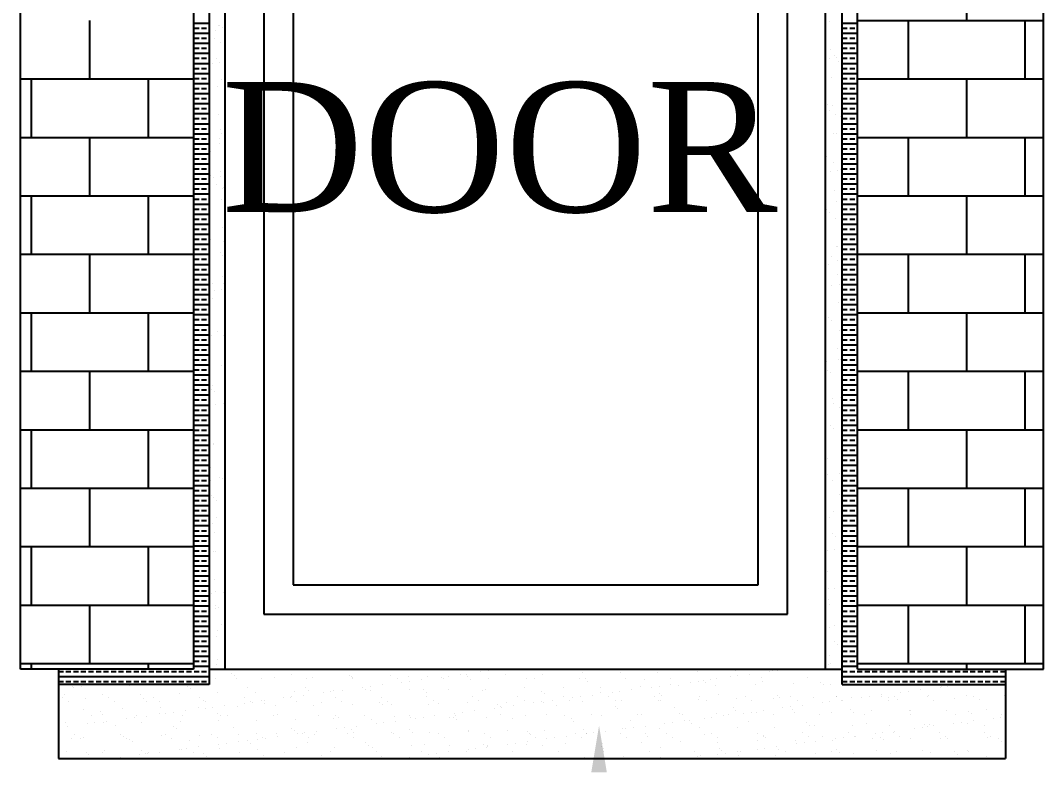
# Model space of a CAD drawing. Header units: metres. Extents: x -54 to 177, y -43 to 77.
# Drawn here: x 26.944 to 28.285, y 12.774 to 13.751 of the extents above; entities that cross this region are included whole.
import ezdxf

# ---------------------------------------------------------------- set-up
doc = ezdxf.new("R2010")
doc.units = ezdxf.units.M
doc.header["$LTSCALE"] = 2
doc.header["$MEASUREMENT"] = 0
doc.styles.add('B', font='romantic.ttf')

# ---------------------------------------------------------------- blocks, each defined once
blk = doc.blocks.new('A$C64980A76')
at = {"color": 0}
for p, q in [((84.838, 70.919), (84.838, 49.45)), ((94.106, 49.45), (94.106, 70.919)), ((85.054, 70.703), (85.054, 49.45)), ((93.889, 49.45), (93.889, 70.703)), ((82.422, 49.45), (82.422, 69.644)), ((85.277, 49.45), (85.277, 69.644)), ((93.657, 49.45), (93.657, 69.644)), ((96.701, 49.45), (96.701, 69.644)), ((85.819, 68.88), (85.819, 50.215)), ((93.125, 50.215), (93.125, 68.88)), ((86.227, 68.472), (86.227, 50.623)), ((92.717, 50.623), (92.717, 68.472)), ((95.63, 58.502), (95.63, 59.318)), ((83.391, 57.686), (83.391, 58.502)), ((84.838, 58.464), (85.054, 58.464)), ((85.181, 58.433), (85.181, 58.433)), ((85.204, 58.436), (85.204, 58.436)), ((85.242, 58.401), (85.242, 58.401)), ((93.712, 58.491), (93.712, 58.491)), ((93.889, 58.464), (94.106, 58.464)), ((94.106, 58.502), (96.701, 58.502)), ((94.814, 57.686), (94.814, 58.502)), ((96.446, 57.686), (96.446, 58.502)), ((84.838, 58.323), (85.054, 58.323)), ((84.844, 58.393), (84.914, 58.393)), ((84.949, 58.393), (85.019, 58.393)), ((85.145, 58.364), (85.145, 58.364)), ((93.889, 58.393), (93.96, 58.393)), ((93.889, 58.323), (94.106, 58.323)), ((93.995, 58.393), (94.065, 58.393)), ((94.1, 58.393), (94.106, 58.393)), ((84.838, 58.183), (85.054, 58.183)), ((84.844, 58.253), (84.914, 58.253)), ((84.949, 58.253), (85.019, 58.253)), ((85.128, 58.254), (85.128, 58.254)), ((85.214, 58.199), (85.214, 58.199)), ((93.889, 58.253), (93.96, 58.253)), ((93.889, 58.183), (94.106, 58.183)), ((93.995, 58.253), (94.065, 58.253)), ((94.1, 58.253), (94.106, 58.253)), ((84.838, 58.043), (85.054, 58.043)), ((84.844, 58.113), (84.914, 58.113)), ((84.844, 57.973), (84.914, 57.973)), ((84.949, 58.113), (85.019, 58.113)), ((84.949, 57.973), (85.019, 57.973)), ((93.725, 58.098), (93.725, 58.098)), ((93.782, 58.017), (93.782, 58.017)), ((93.816, 57.986), (93.816, 57.986)), ((93.889, 58.113), (93.96, 58.113)), ((93.889, 58.043), (94.106, 58.043)), ((93.889, 57.973), (93.96, 57.973)), ((93.995, 58.113), (94.065, 58.113)), ((93.995, 57.973), (94.065, 57.973)), ((94.1, 58.113), (94.106, 58.113)), ((94.1, 57.973), (94.106, 57.973)), ((84.838, 57.903), (85.054, 57.903)), ((84.844, 57.832), (84.914, 57.832)), ((84.949, 57.832), (85.019, 57.832)), ((85.097, 57.894), (85.097, 57.894)), ((85.158, 57.971), (85.158, 57.971)), ((85.204, 57.908), (85.204, 57.908)), ((93.71, 57.972), (93.71, 57.972)), ((93.845, 57.927), (93.845, 57.927)), ((93.882, 57.893), (93.882, 57.893)), ((93.889, 57.903), (94.106, 57.903)), ((93.889, 57.832), (93.96, 57.832)), ((93.995, 57.832), (94.065, 57.832)), ((94.1, 57.832), (94.106, 57.832)), ((84.838, 57.762), (85.054, 57.762)), ((84.844, 57.692), (84.914, 57.692)), ((84.949, 57.692), (85.019, 57.692)), ((93.738, 57.705), (93.738, 57.705)), ((93.889, 57.762), (94.106, 57.762)), ((93.889, 57.692), (93.96, 57.692)), ((93.995, 57.692), (94.065, 57.692)), ((94.1, 57.692), (94.106, 57.692)), ((82.422, 57.686), (84.838, 57.686)), ((82.575, 56.87), (82.575, 57.686)), ((84.207, 56.87), (84.207, 57.686)), ((84.838, 57.622), (85.054, 57.622)), ((84.844, 57.552), (84.914, 57.552)), ((84.949, 57.552), (85.019, 57.552)), ((85.17, 57.578), (85.17, 57.578)), ((85.224, 57.676), (85.224, 57.676)), ((93.889, 57.622), (94.106, 57.622)), ((93.889, 57.552), (93.96, 57.552)), ((93.995, 57.552), (94.065, 57.552)), ((94.1, 57.552), (94.106, 57.552)), ((94.106, 57.686), (96.701, 57.686)), ((95.63, 56.87), (95.63, 57.686)), ((84.838, 57.482), (85.054, 57.482)), ((84.844, 57.412), (84.914, 57.412)), ((84.949, 57.412), (85.019, 57.412)), ((93.889, 57.482), (94.106, 57.482)), ((93.889, 57.412), (93.96, 57.412)), ((93.995, 57.412), (94.065, 57.412)), ((94.1, 57.412), (94.106, 57.412)), ((84.838, 57.342), (85.054, 57.342)), ((84.844, 57.272), (84.914, 57.272)), ((84.949, 57.272), (85.019, 57.272)), ((93.687, 57.331), (93.687, 57.331)), ((93.751, 57.312), (93.751, 57.312)), ((93.889, 57.342), (94.106, 57.342)), ((93.889, 57.272), (93.96, 57.272)), ((93.995, 57.272), (94.065, 57.272)), ((94.1, 57.272), (94.106, 57.272)), ((84.838, 57.201), (85.054, 57.201)), ((84.844, 57.131), (84.914, 57.131)), ((84.949, 57.131), (85.019, 57.131)), ((85.183, 57.185), (85.183, 57.185)), ((93.716, 57.247), (93.716, 57.247)), ((93.802, 57.193), (93.802, 57.193)), ((93.865, 57.168), (93.865, 57.168)), ((93.889, 57.201), (94.106, 57.201)), ((93.889, 57.131), (93.96, 57.131)), ((93.995, 57.131), (94.065, 57.131)), ((94.1, 57.131), (94.106, 57.131)), ((84.838, 57.061), (85.054, 57.061)), ((84.844, 56.991), (84.914, 56.991)), ((84.949, 56.991), (85.019, 56.991)), ((85.218, 56.979), (85.218, 56.979)), ((93.889, 57.061), (94.106, 57.061)), ((93.889, 56.991), (93.96, 56.991)), ((93.995, 56.991), (94.065, 56.991)), ((94.1, 56.991), (94.106, 56.991)), ((82.422, 56.87), (84.838, 56.87)), ((83.391, 56.054), (83.391, 56.87)), ((84.838, 56.921), (85.054, 56.921)), ((84.844, 56.851), (84.914, 56.851)), ((84.949, 56.851), (85.019, 56.851)), ((85.197, 56.851), (85.197, 56.851)), ((85.232, 56.928), (85.232, 56.928)), ((85.27, 56.894), (85.27, 56.894)), ((93.764, 56.919), (93.764, 56.919)), ((93.809, 56.929), (93.809, 56.929)), ((93.889, 56.921), (94.106, 56.921)), ((93.889, 56.851), (93.96, 56.851)), ((93.995, 56.851), (94.065, 56.851)), ((94.1, 56.851), (94.106, 56.851)), ((94.106, 56.87), (96.701, 56.87)), ((94.814, 56.054), (94.814, 56.87)), ((96.446, 56.054), (96.446, 56.87)), ((84.838, 56.781), (85.054, 56.781)), ((84.844, 56.711), (84.914, 56.711)), ((84.949, 56.711), (85.019, 56.711)), ((85.196, 56.791), (85.196, 56.791)), ((93.881, 56.737), (93.881, 56.737)), ((93.889, 56.781), (94.106, 56.781)), ((93.889, 56.711), (93.96, 56.711)), ((93.995, 56.711), (94.065, 56.711)), ((94.1, 56.711), (94.106, 56.711)), ((84.838, 56.64), (85.054, 56.64)), ((84.844, 56.57), (84.914, 56.57)), ((84.949, 56.57), (85.019, 56.57)), ((85.073, 56.666), (85.073, 56.666)), ((93.67, 56.606), (93.67, 56.606)), ((93.889, 56.64), (94.106, 56.64)), ((93.889, 56.57), (93.96, 56.57)), ((93.995, 56.57), (94.065, 56.57)), ((94.1, 56.57), (94.106, 56.57)), ((84.838, 56.5), (85.054, 56.5)), ((84.844, 56.43), (84.914, 56.43)), ((84.949, 56.43), (85.019, 56.43)), ((93.776, 56.526), (93.776, 56.526)), ((93.831, 56.403), (93.831, 56.403)), ((93.873, 56.42), (93.873, 56.42)), ((93.889, 56.5), (94.106, 56.5)), ((93.889, 56.43), (93.96, 56.43)), ((93.995, 56.43), (94.065, 56.43)), ((94.1, 56.43), (94.106, 56.43)), ((84.838, 56.36), (85.054, 56.36)), ((84.844, 56.29), (84.914, 56.29)), ((84.949, 56.29), (85.019, 56.29)), ((85.074, 56.332), (85.074, 56.332)), ((85.113, 56.312), (85.113, 56.312)), ((85.209, 56.398), (85.209, 56.398)), ((85.219, 56.326), (85.219, 56.326)), ((93.725, 56.389), (93.725, 56.389)), ((93.889, 56.36), (94.106, 56.36)), ((93.889, 56.29), (93.96, 56.29)), ((93.995, 56.29), (94.065, 56.29)), ((94.1, 56.29), (94.106, 56.29)), ((84.838, 56.22), (85.054, 56.22)), ((84.844, 56.15), (84.914, 56.15)), ((84.949, 56.15), (85.019, 56.15)), ((85.152, 56.21), (85.152, 56.21)), ((85.238, 56.155), (85.238, 56.155)), ((85.252, 56.169), (85.252, 56.169)), ((93.789, 56.133), (93.789, 56.133)), ((93.889, 56.22), (94.106, 56.22)), ((93.889, 56.15), (93.96, 56.15)), ((93.995, 56.15), (94.065, 56.15)), ((94.1, 56.15), (94.106, 56.15)), ((82.422, 56.054), (84.838, 56.054)), ((82.575, 55.238), (82.575, 56.054)), ((84.207, 55.238), (84.207, 56.054)), ((84.838, 56.08), (85.054, 56.08)), ((84.844, 56.009), (84.914, 56.009)), ((84.949, 56.009), (85.019, 56.009)), ((85.222, 56.005), (85.222, 56.005)), ((93.889, 56.08), (94.106, 56.08)), ((93.889, 56.009), (93.96, 56.009)), ((93.995, 56.009), (94.065, 56.009)), ((94.1, 56.009), (94.106, 56.009)), ((94.106, 56.054), (96.701, 56.054)), ((95.63, 55.238), (95.63, 56.054)), ((84.838, 55.939), (85.054, 55.939)), ((84.844, 55.869), (84.914, 55.869)), ((84.949, 55.869), (85.019, 55.869)), ((93.677, 55.858), (93.677, 55.858)), ((93.806, 55.973), (93.806, 55.973)), ((93.889, 55.939), (94.106, 55.939)), ((93.889, 55.869), (93.96, 55.869)), ((93.995, 55.869), (94.065, 55.869)), ((94.1, 55.869), (94.106, 55.869)), ((84.838, 55.799), (85.054, 55.799)), ((84.844, 55.729), (84.914, 55.729)), ((84.949, 55.729), (85.019, 55.729)), ((93.715, 55.823), (93.715, 55.823)), ((93.802, 55.74), (93.802, 55.74)), ((93.889, 55.799), (94.106, 55.799)), ((93.889, 55.729), (93.96, 55.729)), ((93.995, 55.729), (94.065, 55.729)), ((94.1, 55.729), (94.106, 55.729)), ((84.838, 55.659), (85.054, 55.659)), ((84.844, 55.589), (84.914, 55.589)), ((84.949, 55.589), (85.019, 55.589)), ((85.057, 55.607), (85.057, 55.607)), ((85.235, 55.612), (85.235, 55.612)), ((93.661, 55.659), (93.661, 55.659)), ((93.889, 55.659), (94.106, 55.659)), ((93.889, 55.589), (93.96, 55.589)), ((93.995, 55.589), (94.065, 55.589)), ((94.1, 55.589), (94.106, 55.589)), ((84.838, 55.519), (85.054, 55.519)), ((84.844, 55.448), (84.914, 55.448)), ((84.949, 55.448), (85.019, 55.448)), ((85.077, 55.446), (85.077, 55.446)), ((85.26, 55.421), (85.26, 55.421)), ((93.889, 55.519), (94.106, 55.519)), ((93.889, 55.448), (93.96, 55.448)), ((93.995, 55.448), (94.065, 55.448)), ((94.1, 55.448), (94.106, 55.448)), ((84.838, 55.378), (85.054, 55.378)), ((84.844, 55.308), (84.914, 55.308)), ((84.949, 55.308), (85.019, 55.308)), ((85.212, 55.269), (85.212, 55.269)), ((93.658, 55.324), (93.658, 55.324)), ((93.815, 55.347), (93.815, 55.347)), ((93.824, 55.346), (93.824, 55.346)), ((93.889, 55.378), (94.106, 55.378)), ((93.889, 55.308), (93.96, 55.308)), ((93.995, 55.308), (94.065, 55.308)), ((94.1, 55.308), (94.106, 55.308)), ((82.422, 55.238), (84.838, 55.238)), ((83.391, 54.422), (83.391, 55.238)), ((84.838, 55.238), (85.054, 55.238)), ((84.844, 55.168), (84.914, 55.168)), ((84.949, 55.168), (85.019, 55.168)), ((85.247, 55.219), (85.247, 55.219)), ((93.74, 55.203), (93.74, 55.203)), ((93.826, 55.148), (93.826, 55.148)), ((93.889, 55.238), (94.106, 55.238)), ((93.889, 55.168), (93.96, 55.168)), ((93.995, 55.168), (94.065, 55.168)), ((94.1, 55.168), (94.106, 55.168)), ((94.106, 55.238), (96.701, 55.238)), ((94.814, 54.422), (94.814, 55.238)), ((96.446, 54.422), (96.446, 55.238)), ((84.838, 55.098), (85.054, 55.098)), ((84.844, 55.028), (84.914, 55.028)), ((84.949, 55.028), (85.019, 55.028)), ((93.697, 55.098), (93.697, 55.098)), ((93.889, 55.098), (94.106, 55.098)), ((93.889, 55.028), (93.96, 55.028)), ((93.995, 55.028), (94.065, 55.028)), ((94.1, 55.028), (94.106, 55.028)), ((84.838, 54.958), (85.054, 54.958)), ((84.844, 54.887), (84.914, 54.887)), ((84.949, 54.887), (85.019, 54.887)), ((85.065, 54.859), (85.065, 54.859)), ((85.242, 54.935), (85.242, 54.935)), ((93.828, 54.954), (93.828, 54.954)), ((93.889, 54.958), (94.106, 54.958)), ((93.889, 54.887), (93.96, 54.887)), ((93.995, 54.887), (94.065, 54.887)), ((94.1, 54.887), (94.106, 54.887)), ((84.838, 54.817), (85.054, 54.817)), ((84.844, 54.747), (84.914, 54.747)), ((84.949, 54.747), (85.019, 54.747)), ((85.102, 54.824), (85.102, 54.824)), ((85.128, 54.729), (85.128, 54.729)), ((85.234, 54.743), (85.234, 54.743)), ((85.26, 54.826), (85.26, 54.826)), ((93.74, 54.807), (93.74, 54.807)), ((93.846, 54.821), (93.846, 54.821)), ((93.889, 54.817), (94.106, 54.817)), ((93.889, 54.747), (93.96, 54.747)), ((93.995, 54.747), (94.065, 54.747)), ((94.1, 54.747), (94.106, 54.747)), ((84.838, 54.677), (85.054, 54.677)), ((84.844, 54.607), (84.914, 54.607)), ((84.949, 54.607), (85.019, 54.607)), ((85.097, 54.621), (85.097, 54.621)), ((93.841, 54.561), (93.841, 54.561)), ((93.889, 54.677), (94.106, 54.677)), ((93.889, 54.607), (93.96, 54.607)), ((93.995, 54.607), (94.065, 54.607)), ((94.1, 54.607), (94.106, 54.607)), ((82.422, 54.422), (84.838, 54.422)), ((82.575, 53.606), (82.575, 54.422)), ((84.207, 53.606), (84.207, 54.422)), ((84.838, 54.537), (85.054, 54.537)), ((84.844, 54.467), (84.914, 54.467)), ((84.949, 54.467), (85.019, 54.467)), ((85.273, 54.433), (85.273, 54.433)), ((93.665, 54.439), (93.665, 54.439)), ((93.889, 54.537), (94.106, 54.537)), ((93.889, 54.467), (93.96, 54.467)), ((93.995, 54.467), (94.065, 54.467)), ((94.1, 54.467), (94.106, 54.467)), ((94.106, 54.422), (96.701, 54.422)), ((95.63, 53.606), (95.63, 54.422)), ((84.838, 54.397), (85.054, 54.397)), ((84.844, 54.327), (84.914, 54.327)), ((84.949, 54.327), (85.019, 54.327)), ((93.705, 54.35), (93.705, 54.35)), ((93.743, 54.316), (93.743, 54.316)), ((93.889, 54.397), (94.106, 54.397)), ((93.889, 54.327), (93.96, 54.327)), ((93.995, 54.327), (94.065, 54.327)), ((94.1, 54.327), (94.106, 54.327)), ((84.838, 54.256), (85.054, 54.256)), ((84.844, 54.186), (84.914, 54.186)), ((84.949, 54.186), (85.019, 54.186)), ((85.176, 54.165), (85.176, 54.165)), ((93.853, 54.168), (93.853, 54.168)), ((93.889, 54.256), (94.106, 54.256)), ((93.889, 54.186), (93.96, 54.186)), ((93.995, 54.186), (94.065, 54.186)), ((94.1, 54.186), (94.106, 54.186)), ((84.838, 54.116), (85.054, 54.116)), ((84.838, 53.976), (85.054, 53.976)), ((84.844, 54.046), (84.914, 54.046)), ((84.949, 54.046), (85.019, 54.046)), ((85.085, 54.099), (85.085, 54.099)), ((85.262, 54.11), (85.262, 54.11)), ((93.889, 54.116), (94.106, 54.116)), ((93.889, 54.046), (93.96, 54.046)), ((93.889, 53.976), (94.106, 53.976)), ((93.995, 54.046), (94.065, 54.046)), ((94.1, 54.046), (94.106, 54.046)), ((84.838, 53.836), (85.054, 53.836)), ((84.844, 53.906), (84.914, 53.906)), ((84.949, 53.906), (85.019, 53.906)), ((93.83, 53.928), (93.83, 53.928)), ((93.889, 53.906), (93.96, 53.906)), ((93.889, 53.836), (94.106, 53.836)), ((93.995, 53.906), (94.065, 53.906)), ((94.1, 53.906), (94.106, 53.906)), ((84.838, 53.695), (85.054, 53.695)), ((84.844, 53.766), (84.914, 53.766)), ((84.949, 53.766), (85.019, 53.766)), ((93.673, 53.742), (93.673, 53.742)), ((93.839, 53.764), (93.839, 53.764)), ((93.866, 53.775), (93.866, 53.775)), ((93.889, 53.766), (93.96, 53.766)), ((93.889, 53.695), (94.106, 53.695)), ((93.995, 53.766), (94.065, 53.766)), ((94.1, 53.766), (94.106, 53.766)), ((82.422, 53.606), (84.838, 53.606)), ((83.391, 52.79), (83.391, 53.606)), ((84.838, 53.555), (85.054, 53.555)), ((84.844, 53.625), (84.914, 53.625)), ((84.949, 53.625), (85.019, 53.625)), ((85.061, 53.664), (85.061, 53.664)), ((85.227, 53.686), (85.227, 53.686)), ((93.685, 53.615), (93.685, 53.615)), ((93.725, 53.591), (93.725, 53.591)), ((93.889, 53.625), (93.96, 53.625)), ((93.889, 53.555), (94.106, 53.555)), ((93.995, 53.625), (94.065, 53.625)), ((94.1, 53.625), (94.106, 53.625)), ((94.106, 53.606), (96.701, 53.606)), ((94.814, 52.79), (94.814, 53.606)), ((96.446, 52.79), (96.446, 53.606)), ((84.838, 53.415), (85.054, 53.415)), ((84.844, 53.485), (84.914, 53.485)), ((84.949, 53.485), (85.019, 53.485)), ((93.889, 53.485), (93.96, 53.485)), ((93.889, 53.415), (94.106, 53.415)), ((93.995, 53.485), (94.065, 53.485)), ((94.1, 53.485), (94.106, 53.485)), ((84.838, 53.275), (85.054, 53.275)), ((84.844, 53.345), (84.914, 53.345)), ((84.949, 53.345), (85.019, 53.345)), ((85.093, 53.351), (85.093, 53.351)), ((85.101, 53.401), (85.101, 53.401)), ((85.13, 53.317), (85.13, 53.317)), ((93.879, 53.382), (93.879, 53.382)), ((93.889, 53.345), (93.96, 53.345)), ((93.889, 53.275), (94.106, 53.275)), ((93.995, 53.345), (94.065, 53.345)), ((94.1, 53.345), (94.106, 53.345)), ((84.838, 53.134), (85.054, 53.134)), ((84.844, 53.205), (84.914, 53.205)), ((84.949, 53.205), (85.019, 53.205)), ((85.143, 53.147), (85.143, 53.147)), ((85.249, 53.161), (85.249, 53.161)), ((93.755, 53.224), (93.755, 53.224)), ((93.763, 53.159), (93.763, 53.159)), ((93.861, 53.238), (93.861, 53.238)), ((93.889, 53.205), (93.96, 53.205)), ((93.889, 53.134), (94.106, 53.134)), ((93.995, 53.205), (94.065, 53.205)), ((94.1, 53.205), (94.106, 53.205)), ((84.838, 52.994), (85.054, 52.994)), ((84.844, 53.064), (84.914, 53.064)), ((84.949, 53.064), (85.019, 53.064)), ((93.849, 53.104), (93.849, 53.104)), ((93.889, 53.064), (93.96, 53.064)), ((93.889, 52.994), (94.106, 52.994)), ((93.995, 53.064), (94.065, 53.064)), ((94.1, 53.064), (94.106, 53.064)), ((84.838, 52.854), (85.054, 52.854)), ((84.844, 52.924), (84.914, 52.924)), ((84.949, 52.924), (85.019, 52.924)), ((85.266, 52.89), (85.266, 52.89)), ((93.733, 52.843), (93.733, 52.843)), ((93.889, 52.924), (93.96, 52.924)), ((93.889, 52.854), (94.106, 52.854)), ((93.995, 52.924), (94.065, 52.924)), ((94.1, 52.924), (94.106, 52.924)), ((82.422, 52.79), (84.838, 52.79)), ((82.575, 51.974), (82.575, 52.79)), ((84.207, 51.974), (84.207, 52.79)), ((84.838, 52.714), (85.054, 52.714)), ((84.844, 52.784), (84.914, 52.784)), ((84.949, 52.784), (85.019, 52.784)), ((93.771, 52.808), (93.771, 52.808)), ((93.889, 52.784), (93.96, 52.784)), ((93.889, 52.714), (94.106, 52.714)), ((93.995, 52.784), (94.065, 52.784)), ((94.1, 52.784), (94.106, 52.784)), ((94.106, 52.79), (96.701, 52.79)), ((95.63, 51.974), (95.63, 52.79)), ((84.838, 52.574), (85.054, 52.574)), ((84.844, 52.644), (84.914, 52.644)), ((84.949, 52.644), (85.019, 52.644)), ((85.062, 52.659), (85.062, 52.659)), ((85.113, 52.592), (85.113, 52.592)), ((85.121, 52.577), (85.121, 52.577)), ((93.666, 52.685), (93.666, 52.685)), ((93.889, 52.644), (93.96, 52.644)), ((93.889, 52.574), (94.106, 52.574)), ((93.995, 52.644), (94.065, 52.644)), ((94.1, 52.644), (94.106, 52.644)), ((84.838, 52.433), (85.054, 52.433)), ((84.844, 52.503), (84.914, 52.503)), ((84.949, 52.503), (85.019, 52.503)), ((93.889, 52.503), (93.96, 52.503)), ((93.889, 52.433), (94.106, 52.433)), ((93.995, 52.503), (94.065, 52.503)), ((94.1, 52.503), (94.106, 52.503)), ((84.838, 52.293), (85.054, 52.293)), ((84.844, 52.363), (84.914, 52.363)), ((84.949, 52.363), (85.019, 52.363)), ((85.074, 52.266), (85.074, 52.266)), ((93.689, 52.395), (93.689, 52.395)), ((93.889, 52.363), (93.96, 52.363)), ((93.889, 52.293), (94.106, 52.293)), ((93.995, 52.363), (94.065, 52.363)), ((94.1, 52.363), (94.106, 52.363)), ((84.838, 52.153), (85.054, 52.153)), ((84.844, 52.223), (84.914, 52.223)), ((84.949, 52.223), (85.019, 52.223)), ((85.199, 52.121), (85.199, 52.121)), ((93.688, 52.159), (93.688, 52.159)), ((93.854, 52.181), (93.854, 52.181)), ((93.889, 52.223), (93.96, 52.223)), ((93.889, 52.153), (94.106, 52.153)), ((93.995, 52.223), (94.065, 52.223)), ((94.1, 52.223), (94.106, 52.223)), ((84.838, 52.013), (85.054, 52.013)), ((84.844, 52.083), (84.914, 52.083)), ((84.949, 52.083), (85.019, 52.083)), ((85.076, 52.082), (85.076, 52.082)), ((85.242, 52.104), (85.242, 52.104)), ((93.753, 52.084), (93.753, 52.084)), ((93.889, 52.083), (93.96, 52.083)), ((93.889, 52.013), (94.106, 52.013)), ((93.995, 52.083), (94.065, 52.083)), ((94.1, 52.083), (94.106, 52.083)), ((82.422, 51.974), (84.838, 51.974)), ((83.391, 51.158), (83.391, 51.974)), ((84.838, 51.872), (85.054, 51.872)), ((84.844, 51.942), (84.914, 51.942)), ((84.949, 51.942), (85.019, 51.942)), ((85.087, 51.873), (85.087, 51.873)), ((85.12, 51.844), (85.12, 51.844)), ((93.853, 51.884), (93.853, 51.884)), ((93.889, 51.942), (93.96, 51.942)), ((93.889, 51.872), (94.106, 51.872)), ((93.995, 51.942), (94.065, 51.942)), ((94.1, 51.942), (94.106, 51.942)), ((94.106, 51.974), (96.701, 51.974)), ((94.814, 51.158), (94.814, 51.974)), ((96.446, 51.158), (96.446, 51.974)), ((84.838, 51.732), (85.054, 51.732)), ((84.844, 51.802), (84.914, 51.802)), ((84.949, 51.802), (85.019, 51.802)), ((85.158, 51.809), (85.158, 51.809)), ((93.889, 51.802), (93.96, 51.802)), ((93.889, 51.732), (94.106, 51.732)), ((93.995, 51.802), (94.065, 51.802)), ((94.1, 51.802), (94.106, 51.802)), ((84.838, 51.592), (85.054, 51.592)), ((84.844, 51.662), (84.914, 51.662)), ((84.949, 51.662), (85.019, 51.662)), ((85.158, 51.564), (85.158, 51.564)), ((85.264, 51.578), (85.264, 51.578)), ((93.708, 51.57), (93.708, 51.57)), ((93.77, 51.642), (93.77, 51.642)), ((93.877, 51.656), (93.877, 51.656)), ((93.889, 51.662), (93.96, 51.662)), ((93.889, 51.592), (94.106, 51.592)), ((93.995, 51.662), (94.065, 51.662)), ((94.1, 51.662), (94.106, 51.662)), ((84.838, 51.452), (85.054, 51.452)), ((84.844, 51.522), (84.914, 51.522)), ((84.949, 51.522), (85.019, 51.522)), ((85.1, 51.48), (85.1, 51.48)), ((93.889, 51.522), (93.96, 51.522)), ((93.889, 51.452), (94.106, 51.452)), ((93.995, 51.522), (94.065, 51.522)), ((94.1, 51.522), (94.106, 51.522)), ((84.838, 51.311), (85.054, 51.311)), ((84.844, 51.381), (84.914, 51.381)), ((84.949, 51.381), (85.019, 51.381)), ((85.125, 51.357), (85.125, 51.357)), ((93.761, 51.335), (93.761, 51.335)), ((93.799, 51.301), (93.799, 51.301)), ((93.889, 51.381), (93.96, 51.381)), ((93.889, 51.311), (94.106, 51.311)), ((93.995, 51.381), (94.065, 51.381)), ((94.1, 51.381), (94.106, 51.381)), ((82.422, 51.158), (84.838, 51.158)), ((82.575, 50.342), (82.575, 51.158)), ((84.207, 50.342), (84.207, 51.158)), ((84.838, 51.171), (85.054, 51.171)), ((84.844, 51.241), (84.914, 51.241)), ((84.949, 51.241), (85.019, 51.241)), ((93.668, 51.205), (93.668, 51.205)), ((93.889, 51.241), (93.96, 51.241)), ((93.889, 51.171), (94.106, 51.171)), ((93.995, 51.241), (94.065, 51.241)), ((94.1, 51.241), (94.106, 51.241)), ((94.106, 51.158), (96.701, 51.158)), ((95.63, 50.342), (95.63, 51.158)), ((84.838, 51.031), (85.054, 51.031)), ((84.844, 51.101), (84.914, 51.101)), ((84.949, 51.101), (85.019, 51.101)), ((85.069, 51.025), (85.069, 51.025)), ((85.113, 51.087), (85.113, 51.087)), ((85.14, 51.085), (85.14, 51.085)), ((93.681, 51.102), (93.681, 51.102)), ((93.787, 51.114), (93.787, 51.114)), ((93.873, 51.059), (93.873, 51.059)), ((93.889, 51.101), (93.96, 51.101)), ((93.889, 51.031), (94.106, 51.031)), ((93.995, 51.101), (94.065, 51.101)), ((94.1, 51.101), (94.106, 51.101)), ((84.838, 50.891), (85.054, 50.891)), ((84.844, 50.961), (84.914, 50.961)), ((84.949, 50.961), (85.019, 50.961)), ((93.889, 50.961), (93.96, 50.961)), ((93.889, 50.891), (94.106, 50.891)), ((93.995, 50.961), (94.065, 50.961)), ((94.1, 50.961), (94.106, 50.961)), ((84.838, 50.75), (85.054, 50.75)), ((84.844, 50.821), (84.914, 50.821)), ((84.949, 50.821), (85.019, 50.821)), ((85.126, 50.694), (85.126, 50.694)), ((93.681, 50.812), (93.681, 50.812)), ((93.889, 50.821), (93.96, 50.821)), ((93.889, 50.75), (94.106, 50.75)), ((93.995, 50.821), (94.065, 50.821)), ((94.1, 50.821), (94.106, 50.821)), ((84.838, 50.61), (85.054, 50.61)), ((84.844, 50.68), (84.914, 50.68)), ((84.949, 50.68), (85.019, 50.68)), ((85.058, 50.587), (85.058, 50.587)), ((86.227, 50.623), (92.717, 50.623)), ((93.704, 50.577), (93.704, 50.577)), ((93.781, 50.576), (93.781, 50.576)), ((93.869, 50.599), (93.869, 50.599)), ((93.889, 50.68), (93.96, 50.68)), ((93.889, 50.61), (94.106, 50.61)), ((93.995, 50.68), (94.065, 50.68)), ((94.1, 50.68), (94.106, 50.68)), ((84.838, 50.47), (85.054, 50.47)), ((84.844, 50.54), (84.914, 50.54)), ((84.949, 50.54), (85.019, 50.54)), ((85.091, 50.499), (85.091, 50.499)), ((85.145, 50.533), (85.145, 50.533)), ((85.257, 50.521), (85.257, 50.521)), ((93.694, 50.419), (93.694, 50.419)), ((93.889, 50.54), (93.96, 50.54)), ((93.889, 50.47), (94.106, 50.47)), ((93.995, 50.54), (94.065, 50.54)), ((94.1, 50.54), (94.106, 50.54)), ((82.422, 50.342), (84.838, 50.342)), ((83.391, 49.526), (83.391, 50.342)), ((84.838, 50.33), (85.054, 50.33)), ((84.844, 50.4), (84.914, 50.4)), ((84.949, 50.4), (85.019, 50.4)), ((85.139, 50.301), (85.139, 50.301)), ((85.148, 50.336), (85.148, 50.336)), ((85.186, 50.302), (85.186, 50.302)), ((93.712, 50.35), (93.712, 50.35)), ((93.889, 50.4), (93.96, 50.4)), ((93.889, 50.33), (94.106, 50.33)), ((93.995, 50.4), (94.065, 50.4)), ((94.1, 50.4), (94.106, 50.4)), ((94.106, 50.342), (96.701, 50.342)), ((94.814, 49.526), (94.814, 50.342)), ((96.446, 49.526), (96.446, 50.342)), ((84.838, 50.189), (85.054, 50.189)), ((84.844, 50.26), (84.914, 50.26)), ((84.844, 50.119), (84.914, 50.119)), ((84.949, 50.26), (85.019, 50.26)), ((84.949, 50.119), (85.019, 50.119)), ((85.819, 50.215), (93.125, 50.215)), ((93.889, 50.26), (93.96, 50.26)), ((93.889, 50.189), (94.106, 50.189)), ((93.889, 50.119), (93.96, 50.119)), ((93.995, 50.26), (94.065, 50.26)), ((93.995, 50.119), (94.065, 50.119)), ((94.1, 50.26), (94.106, 50.26)), ((94.1, 50.119), (94.106, 50.119)), ((84.838, 50.049), (85.054, 50.049)), ((84.844, 49.979), (84.914, 49.979)), ((84.949, 49.979), (85.019, 49.979)), ((85.173, 49.982), (85.173, 49.982)), ((85.223, 50.077), (85.223, 50.077)), ((93.707, 50.026), (93.707, 50.026)), ((93.786, 50.06), (93.786, 50.06)), ((93.889, 50.049), (94.106, 50.049)), ((93.889, 49.979), (93.96, 49.979)), ((93.995, 49.979), (94.065, 49.979)), ((94.1, 49.979), (94.106, 49.979)), ((84.838, 49.909), (85.054, 49.909)), ((84.844, 49.839), (84.914, 49.839)), ((84.949, 49.839), (85.019, 49.839)), ((85.152, 49.908), (85.152, 49.908)), ((93.877, 49.839), (93.877, 49.839)), ((93.889, 49.909), (94.106, 49.909)), ((93.889, 49.839), (93.96, 49.839)), ((93.995, 49.839), (94.065, 49.839)), ((94.1, 49.839), (94.106, 49.839)), ((84.838, 49.769), (85.054, 49.769)), ((84.844, 49.699), (84.914, 49.699)), ((84.949, 49.699), (85.019, 49.699)), ((93.789, 49.828), (93.789, 49.828)), ((93.827, 49.794), (93.827, 49.794)), ((93.889, 49.769), (94.106, 49.769)), ((93.889, 49.699), (93.96, 49.699)), ((93.995, 49.699), (94.065, 49.699)), ((94.1, 49.699), (94.106, 49.699)), ((84.838, 49.628), (85.054, 49.628)), ((84.844, 49.558), (84.914, 49.558)), ((84.949, 49.558), (85.019, 49.558)), ((85.168, 49.577), (85.168, 49.577)), ((93.72, 49.633), (93.72, 49.633)), ((93.889, 49.628), (94.106, 49.628)), ((93.889, 49.558), (93.96, 49.558)), ((93.995, 49.558), (94.065, 49.558)), ((94.1, 49.558), (94.106, 49.558)), ((82.422, 49.526), (84.838, 49.526)), ((84.838, 49.45), (82.422, 49.45)), ((82.575, 49.45), (82.575, 49.526)), ((82.954, 49.45), (82.954, 48.201)), ((82.954, 49.418), (83.021, 49.418)), ((83.056, 49.418), (83.126, 49.418)), ((83.161, 49.418), (83.231, 49.418)), ((83.266, 49.418), (83.336, 49.418)), ((83.372, 49.418), (83.442, 49.418)), ((83.477, 49.418), (83.547, 49.418)), ((83.582, 49.418), (83.652, 49.418)), ((83.687, 49.418), (83.757, 49.418)), ((83.792, 49.418), (83.862, 49.418)), ((83.897, 49.418), (83.968, 49.418)), ((84.003, 49.418), (84.073, 49.418)), ((84.108, 49.418), (84.178, 49.418)), ((84.207, 49.45), (84.207, 49.526)), ((84.213, 49.418), (84.283, 49.418)), ((84.318, 49.418), (84.388, 49.418)), ((84.423, 49.418), (84.493, 49.418)), ((84.528, 49.418), (84.599, 49.418)), ((84.634, 49.418), (84.704, 49.418)), ((84.739, 49.418), (84.809, 49.418)), ((84.838, 49.488), (85.054, 49.488)), ((84.844, 49.418), (84.914, 49.418)), ((84.949, 49.418), (85.019, 49.418)), ((85.054, 49.45), (88.42, 49.45)), ((85.054, 49.45), (85.054, 49.233)), ((85.084, 49.442), (85.084, 49.442)), ((85.164, 49.515), (85.164, 49.515)), ((88.42, 49.45), (90.524, 49.45)), ((88.844, 49.409), (88.844, 49.409)), ((88.95, 49.423), (88.95, 49.423)), ((89.116, 49.445), (89.116, 49.445)), ((90.524, 49.45), (93.889, 49.45)), ((91.867, 49.42), (91.867, 49.42)), ((92.401, 49.427), (92.401, 49.427)), ((92.6, 49.436), (92.6, 49.436)), ((92.875, 49.412), (92.875, 49.412)), ((92.923, 49.425), (92.923, 49.425)), ((92.982, 49.426), (92.982, 49.426)), ((93.147, 49.447), (93.147, 49.447)), ((93.474, 49.444), (93.474, 49.444)), ((93.697, 49.52), (93.697, 49.52)), ((93.732, 49.526), (93.732, 49.526)), ((93.889, 49.488), (94.106, 49.488)), ((93.889, 49.233), (93.889, 49.45)), ((93.889, 49.418), (93.96, 49.418)), ((93.995, 49.418), (94.065, 49.418)), ((94.1, 49.418), (94.17, 49.418)), ((94.106, 49.526), (96.701, 49.526)), ((94.106, 49.45), (96.701, 49.45)), ((94.205, 49.418), (94.275, 49.418)), ((94.31, 49.418), (94.38, 49.418)), ((94.415, 49.418), (94.485, 49.418)), ((94.521, 49.418), (94.591, 49.418)), ((94.626, 49.418), (94.696, 49.418)), ((94.731, 49.418), (94.801, 49.418)), ((94.836, 49.418), (94.906, 49.418)), ((94.941, 49.418), (95.011, 49.418)), ((95.046, 49.418), (95.117, 49.418)), ((95.152, 49.418), (95.222, 49.418)), ((95.257, 49.418), (95.327, 49.418)), ((95.362, 49.418), (95.432, 49.418)), ((95.467, 49.418), (95.537, 49.418)), ((95.572, 49.418), (95.642, 49.418)), ((95.63, 49.45), (95.63, 49.526)), ((95.678, 49.418), (95.748, 49.418)), ((95.783, 49.418), (95.853, 49.418)), ((95.888, 49.418), (95.958, 49.418)), ((95.993, 49.418), (96.063, 49.418)), ((96.098, 49.418), (96.168, 49.418)), ((96.168, 49.45), (96.168, 48.201)), ((82.954, 49.348), (85.054, 49.348)), ((82.954, 49.278), (83.021, 49.278)), ((83.056, 49.278), (83.126, 49.278)), ((83.161, 49.278), (83.231, 49.278)), ((83.266, 49.278), (83.336, 49.278)), ((83.372, 49.278), (83.442, 49.278)), ((83.477, 49.278), (83.547, 49.278)), ((83.582, 49.278), (83.652, 49.278)), ((83.687, 49.278), (83.757, 49.278)), ((83.792, 49.278), (83.862, 49.278)), ((83.897, 49.278), (83.968, 49.278)), ((84.003, 49.278), (84.073, 49.278)), ((84.108, 49.278), (84.178, 49.278)), ((84.213, 49.278), (84.283, 49.278)), ((84.318, 49.278), (84.388, 49.278)), ((84.423, 49.278), (84.493, 49.278)), ((84.528, 49.278), (84.599, 49.278)), ((84.634, 49.278), (84.704, 49.278)), ((84.739, 49.278), (84.809, 49.278)), ((84.844, 49.278), (84.914, 49.278)), ((84.949, 49.278), (85.019, 49.278)), ((85.148, 49.313), (85.148, 49.313)), ((85.371, 49.391), (85.371, 49.391)), ((85.409, 49.357), (85.409, 49.357)), ((85.44, 49.324), (85.44, 49.324)), ((85.784, 49.314), (85.784, 49.314)), ((85.974, 49.33), (85.974, 49.33)), ((86.2, 49.373), (86.2, 49.373)), ((86.419, 49.315), (86.419, 49.315)), ((86.496, 49.328), (86.496, 49.328)), ((87.016, 49.366), (87.016, 49.366)), ((87.047, 49.348), (87.047, 49.348)), ((87.053, 49.332), (87.053, 49.332)), ((87.054, 49.316), (87.054, 49.316)), ((87.581, 49.355), (87.581, 49.355)), ((87.689, 49.317), (87.689, 49.317)), ((87.746, 49.264), (87.746, 49.264)), ((87.844, 49.348), (87.844, 49.348)), ((87.852, 49.278), (87.852, 49.278)), ((88.018, 49.3), (88.018, 49.3)), ((88.103, 49.352), (88.103, 49.352)), ((88.295, 49.337), (88.295, 49.337)), ((88.325, 49.318), (88.325, 49.318)), ((88.401, 49.351), (88.401, 49.351)), ((88.567, 49.372), (88.567, 49.372)), ((88.654, 49.372), (88.654, 49.372)), ((88.66, 49.341), (88.66, 49.341)), ((88.698, 49.307), (88.698, 49.307)), ((88.96, 49.319), (88.96, 49.319)), ((89.188, 49.379), (89.188, 49.379)), ((89.489, 49.323), (89.489, 49.323)), ((89.595, 49.321), (89.595, 49.321)), ((89.709, 49.376), (89.709, 49.376)), ((90.23, 49.322), (90.23, 49.322)), ((90.26, 49.396), (90.26, 49.396)), ((90.305, 49.316), (90.305, 49.316)), ((90.342, 49.282), (90.342, 49.282)), ((90.794, 49.403), (90.794, 49.403)), ((90.866, 49.323), (90.866, 49.323)), ((91.133, 49.298), (91.133, 49.298)), ((91.316, 49.4), (91.316, 49.4)), ((91.501, 49.324), (91.501, 49.324)), ((91.777, 49.267), (91.777, 49.267)), ((91.883, 49.281), (91.883, 49.281)), ((91.949, 49.291), (91.949, 49.291)), ((92.049, 49.303), (92.049, 49.303)), ((92.136, 49.325), (92.136, 49.325)), ((92.326, 49.339), (92.326, 49.339)), ((92.433, 49.353), (92.433, 49.353)), ((92.598, 49.375), (92.598, 49.375)), ((92.771, 49.326), (92.771, 49.326)), ((92.778, 49.273), (92.778, 49.273)), ((93.407, 49.328), (93.407, 49.328)), ((93.594, 49.266), (93.594, 49.266)), ((93.889, 49.348), (96.168, 49.348)), ((93.889, 49.278), (93.96, 49.278)), ((93.995, 49.278), (94.065, 49.278)), ((94.1, 49.278), (94.17, 49.278)), ((94.205, 49.278), (94.275, 49.278)), ((94.31, 49.278), (94.38, 49.278)), ((94.415, 49.278), (94.485, 49.278)), ((94.521, 49.278), (94.591, 49.278)), ((94.626, 49.278), (94.696, 49.278)), ((94.731, 49.278), (94.801, 49.278)), ((94.836, 49.278), (94.906, 49.278)), ((94.941, 49.278), (95.011, 49.278)), ((95.046, 49.278), (95.117, 49.278)), ((95.152, 49.278), (95.222, 49.278)), ((95.257, 49.278), (95.327, 49.278)), ((95.362, 49.278), (95.432, 49.278)), ((95.467, 49.278), (95.537, 49.278)), ((95.572, 49.278), (95.642, 49.278)), ((95.678, 49.278), (95.748, 49.278)), ((95.783, 49.278), (95.853, 49.278)), ((95.888, 49.278), (95.958, 49.278)), ((95.993, 49.278), (96.063, 49.278)), ((96.098, 49.278), (96.168, 49.278)), ((85.054, 49.233), (82.954, 49.233)), ((83.151, 49.203), (83.151, 49.203)), ((83.165, 49.189), (83.165, 49.189)), ((83.271, 49.203), (83.271, 49.203)), ((83.437, 49.225), (83.437, 49.225)), ((83.942, 49.219), (83.942, 49.219)), ((84.758, 49.212), (84.758, 49.212)), ((84.796, 49.178), (84.796, 49.178)), ((85.177, 49.122), (85.177, 49.122)), ((85.586, 49.194), (85.586, 49.194)), ((86.25, 49.139), (86.25, 49.139)), ((86.403, 49.187), (86.403, 49.187)), ((86.44, 49.153), (86.44, 49.153)), ((86.647, 49.12), (86.647, 49.12)), ((86.754, 49.134), (86.754, 49.134)), ((86.784, 49.146), (86.784, 49.146)), ((86.919, 49.156), (86.919, 49.156)), ((87.197, 49.192), (87.197, 49.192)), ((87.231, 49.169), (87.231, 49.169)), ((87.303, 49.206), (87.303, 49.206)), ((87.306, 49.144), (87.306, 49.144)), ((87.469, 49.228), (87.469, 49.228)), ((87.857, 49.163), (87.857, 49.163)), ((88.047, 49.162), (88.047, 49.162)), ((88.085, 49.128), (88.085, 49.128)), ((88.391, 49.17), (88.391, 49.17)), ((88.875, 49.144), (88.875, 49.144)), ((88.912, 49.168), (88.912, 49.168)), ((89.463, 49.188), (89.463, 49.188)), ((89.692, 49.137), (89.692, 49.137)), ((89.997, 49.194), (89.997, 49.194)), ((90.519, 49.192), (90.519, 49.192)), ((90.679, 49.122), (90.679, 49.122)), ((90.785, 49.136), (90.785, 49.136)), ((90.951, 49.158), (90.951, 49.158)), ((91.07, 49.212), (91.07, 49.212)), ((91.228, 49.195), (91.228, 49.195)), ((91.334, 49.209), (91.334, 49.209)), ((91.5, 49.231), (91.5, 49.231)), ((91.604, 49.219), (91.604, 49.219)), ((91.987, 49.256), (91.987, 49.256)), ((92.126, 49.216), (92.126, 49.216)), ((92.677, 49.236), (92.677, 49.236)), ((93.211, 49.243), (93.211, 49.243)), ((93.631, 49.231), (93.631, 49.231)), ((93.733, 49.24), (93.733, 49.24)), ((93.889, 49.233), (96.168, 49.233)), ((94.711, 49.125), (94.711, 49.125)), ((94.817, 49.139), (94.817, 49.139)), ((94.983, 49.161), (94.983, 49.161)), ((95.26, 49.197), (95.26, 49.197)), ((95.276, 49.206), (95.276, 49.206)), ((95.366, 49.211), (95.366, 49.211)), ((95.532, 49.233), (95.532, 49.233)), ((96.067, 49.223), (96.067, 49.223)), ((83.012, 49.05), (83.012, 49.05)), ((83.037, 49.091), (83.037, 49.091)), ((83.098, 48.996), (83.098, 48.996)), ((83.329, 49.04), (83.329, 49.04)), ((83.571, 49.098), (83.571, 49.098)), ((83.647, 49.051), (83.647, 49.051)), ((83.733, 48.997), (83.733, 48.997)), ((84.092, 49.095), (84.092, 49.095)), ((84.145, 49.033), (84.145, 49.033)), ((84.183, 48.999), (84.183, 48.999)), ((84.282, 49.053), (84.282, 49.053)), ((84.368, 48.998), (84.368, 48.998)), ((84.643, 49.115), (84.643, 49.115)), ((84.917, 49.054), (84.917, 49.054)), ((84.973, 49.015), (84.973, 49.015)), ((85.004, 48.999), (85.004, 48.999)), ((85.553, 49.055), (85.553, 49.055)), ((85.639, 49), (85.639, 49)), ((85.655, 48.989), (85.655, 48.989)), ((85.699, 49.119), (85.699, 49.119)), ((85.789, 49.008), (85.789, 49.008)), ((85.821, 49.011), (85.821, 49.011)), ((86.098, 49.047), (86.098, 49.047)), ((86.188, 49.056), (86.188, 49.056)), ((86.205, 49.061), (86.205, 49.061)), ((86.274, 49.001), (86.274, 49.001)), ((86.37, 49.083), (86.37, 49.083)), ((86.618, 48.99), (86.618, 48.99)), ((86.823, 49.057), (86.823, 49.057)), ((86.909, 49.002), (86.909, 49.002)), ((87.434, 48.983), (87.434, 48.983)), ((87.458, 49.058), (87.458, 49.058)), ((87.544, 49.004), (87.544, 49.004)), ((88.094, 49.06), (88.094, 49.06)), ((88.18, 49.005), (88.18, 49.005)), ((88.666, 48.979), (88.666, 48.979)), ((88.729, 49.061), (88.729, 49.061)), ((88.815, 49.006), (88.815, 49.006)), ((89.2, 48.986), (89.2, 48.986)), ((89.364, 49.062), (89.364, 49.062)), ((89.45, 49.007), (89.45, 49.007)), ((89.581, 48.978), (89.581, 48.978)), ((89.687, 48.992), (89.687, 48.992)), ((89.722, 48.983), (89.722, 48.983)), ((89.729, 49.103), (89.729, 49.103)), ((89.853, 49.014), (89.853, 49.014)), ((89.999, 49.063), (89.999, 49.063)), ((90.085, 49.008), (90.085, 49.008)), ((90.13, 49.05), (90.13, 49.05)), ((90.236, 49.064), (90.236, 49.064)), ((90.273, 49.003), (90.273, 49.003)), ((90.402, 49.086), (90.402, 49.086)), ((90.52, 49.119), (90.52, 49.119)), ((90.635, 49.064), (90.635, 49.064)), ((90.721, 49.009), (90.721, 49.009)), ((90.807, 49.01), (90.807, 49.01)), ((91.27, 49.065), (91.27, 49.065)), ((91.329, 49.007), (91.329, 49.007)), ((91.336, 49.112), (91.336, 49.112)), ((91.356, 49.011), (91.356, 49.011)), ((91.374, 49.077), (91.374, 49.077)), ((91.88, 49.027), (91.88, 49.027)), ((91.905, 49.066), (91.905, 49.066)), ((91.991, 49.012), (91.991, 49.012)), ((92.164, 49.094), (92.164, 49.094)), ((92.414, 49.034), (92.414, 49.034)), ((92.54, 49.068), (92.54, 49.068)), ((92.626, 49.013), (92.626, 49.013)), ((92.936, 49.032), (92.936, 49.032)), ((92.981, 49.087), (92.981, 49.087)), ((93.018, 49.052), (93.018, 49.052)), ((93.176, 49.069), (93.176, 49.069)), ((93.262, 49.014), (93.262, 49.014)), ((93.487, 49.051), (93.487, 49.051)), ((93.613, 48.98), (93.613, 48.98)), ((93.719, 48.994), (93.719, 48.994)), ((93.809, 49.069), (93.809, 49.069)), ((93.811, 49.07), (93.811, 49.07)), ((93.885, 49.016), (93.885, 49.016)), ((93.897, 49.015), (93.897, 49.015)), ((94.021, 49.058), (94.021, 49.058)), ((94.162, 49.053), (94.162, 49.053)), ((94.268, 49.067), (94.268, 49.067)), ((94.434, 49.089), (94.434, 49.089)), ((94.446, 49.071), (94.446, 49.071)), ((94.532, 49.016), (94.532, 49.016)), ((94.542, 49.056), (94.542, 49.056)), ((94.625, 49.062), (94.625, 49.062)), ((94.663, 49.027), (94.663, 49.027)), ((95.081, 49.072), (95.081, 49.072)), ((95.093, 49.076), (95.093, 49.076)), ((95.167, 49.017), (95.167, 49.017)), ((95.453, 49.044), (95.453, 49.044)), ((95.627, 49.082), (95.627, 49.082)), ((95.717, 49.073), (95.717, 49.073)), ((95.803, 49.019), (95.803, 49.019)), ((96.149, 49.08), (96.149, 49.08)), ((83.295, 48.887), (83.295, 48.887)), ((83.532, 48.854), (83.532, 48.854)), ((83.846, 48.906), (83.846, 48.906)), ((84.36, 48.836), (84.36, 48.836)), ((84.38, 48.913), (84.38, 48.913)), ((84.557, 48.845), (84.557, 48.845)), ((84.723, 48.866), (84.723, 48.866)), ((84.902, 48.911), (84.902, 48.911)), ((85, 48.903), (85, 48.903)), ((85.106, 48.917), (85.106, 48.917)), ((85.272, 48.939), (85.272, 48.939)), ((85.453, 48.931), (85.453, 48.931)), ((85.549, 48.975), (85.549, 48.975)), ((85.827, 48.974), (85.827, 48.974)), ((85.987, 48.937), (85.987, 48.937)), ((86.509, 48.935), (86.509, 48.935)), ((87.06, 48.955), (87.06, 48.955)), ((87.472, 48.949), (87.472, 48.949)), ((87.594, 48.962), (87.594, 48.962)), ((88.116, 48.959), (88.116, 48.959)), ((88.262, 48.965), (88.262, 48.965)), ((88.589, 48.847), (88.589, 48.847)), ((88.755, 48.869), (88.755, 48.869)), ((89.032, 48.906), (89.032, 48.906)), ((89.078, 48.958), (89.078, 48.958)), ((89.116, 48.923), (89.116, 48.923)), ((89.138, 48.92), (89.138, 48.92)), ((89.304, 48.941), (89.304, 48.941)), ((89.907, 48.94), (89.907, 48.94)), ((90.723, 48.933), (90.723, 48.933)), ((90.761, 48.898), (90.761, 48.898)), ((91.551, 48.915), (91.551, 48.915)), ((92.367, 48.908), (92.367, 48.908)), ((92.405, 48.873), (92.405, 48.873)), ((92.514, 48.836), (92.514, 48.836)), ((92.621, 48.85), (92.621, 48.85)), ((92.69, 48.843), (92.69, 48.843)), ((92.786, 48.872), (92.786, 48.872)), ((93.063, 48.908), (93.063, 48.908)), ((93.17, 48.922), (93.17, 48.922)), ((93.196, 48.89), (93.196, 48.89)), ((93.224, 48.85), (93.224, 48.85)), ((93.335, 48.944), (93.335, 48.944)), ((93.745, 48.847), (93.745, 48.847)), ((94.012, 48.883), (94.012, 48.883)), ((94.05, 48.848), (94.05, 48.848)), ((94.296, 48.867), (94.296, 48.867)), ((94.83, 48.874), (94.83, 48.874)), ((94.84, 48.865), (94.84, 48.865)), ((95.352, 48.871), (95.352, 48.871)), ((95.656, 48.858), (95.656, 48.858)), ((95.903, 48.891), (95.903, 48.891)), ((83.049, 48.698), (83.049, 48.698)), ((83.407, 48.798), (83.407, 48.798)), ((83.459, 48.7), (83.459, 48.7)), ((83.569, 48.82), (83.569, 48.82)), ((83.583, 48.705), (83.583, 48.705)), ((83.625, 48.722), (83.625, 48.722)), ((83.902, 48.758), (83.902, 48.758)), ((84.008, 48.772), (84.008, 48.772)), ((84.043, 48.799), (84.043, 48.799)), ((84.105, 48.702), (84.105, 48.702)), ((84.174, 48.794), (84.174, 48.794)), ((84.451, 48.831), (84.451, 48.831)), ((84.656, 48.722), (84.656, 48.722)), ((84.678, 48.801), (84.678, 48.801)), ((85.176, 48.829), (85.176, 48.829)), ((85.19, 48.729), (85.19, 48.729)), ((85.214, 48.795), (85.214, 48.795)), ((85.313, 48.802), (85.313, 48.802)), ((85.712, 48.726), (85.712, 48.726)), ((85.948, 48.803), (85.948, 48.803)), ((86.004, 48.811), (86.004, 48.811)), ((86.263, 48.746), (86.263, 48.746)), ((86.584, 48.804), (86.584, 48.804)), ((86.797, 48.753), (86.797, 48.753)), ((86.821, 48.804), (86.821, 48.804)), ((86.858, 48.769), (86.858, 48.769)), ((87.219, 48.805), (87.219, 48.805)), ((87.319, 48.75), (87.319, 48.75)), ((87.491, 48.703), (87.491, 48.703)), ((87.649, 48.786), (87.649, 48.786)), ((87.657, 48.724), (87.657, 48.724)), ((87.854, 48.806), (87.854, 48.806)), ((87.87, 48.77), (87.87, 48.77)), ((87.934, 48.761), (87.934, 48.761)), ((88.04, 48.775), (88.04, 48.775)), ((88.206, 48.797), (88.206, 48.797)), ((88.403, 48.777), (88.403, 48.777)), ((88.465, 48.779), (88.465, 48.779)), ((88.483, 48.833), (88.483, 48.833)), ((88.489, 48.807), (88.489, 48.807)), ((88.503, 48.744), (88.503, 48.744)), ((88.925, 48.775), (88.925, 48.775)), ((89.125, 48.809), (89.125, 48.809)), ((89.293, 48.761), (89.293, 48.761)), ((89.476, 48.795), (89.476, 48.795)), ((89.76, 48.81), (89.76, 48.81)), ((90.01, 48.801), (90.01, 48.801)), ((90.11, 48.754), (90.11, 48.754)), ((90.147, 48.719), (90.147, 48.719)), ((90.395, 48.811), (90.395, 48.811)), ((90.532, 48.799), (90.532, 48.799)), ((90.938, 48.736), (90.938, 48.736)), ((91.03, 48.812), (91.03, 48.812)), ((91.083, 48.819), (91.083, 48.819)), ((91.416, 48.691), (91.416, 48.691)), ((91.522, 48.705), (91.522, 48.705)), ((91.617, 48.825), (91.617, 48.825)), ((91.666, 48.813), (91.666, 48.813)), ((91.688, 48.727), (91.688, 48.727)), ((91.754, 48.729), (91.754, 48.729)), ((91.792, 48.694), (91.792, 48.694)), ((91.965, 48.764), (91.965, 48.764)), ((92.072, 48.778), (92.072, 48.778)), ((92.139, 48.823), (92.139, 48.823)), ((92.237, 48.799), (92.237, 48.799)), ((92.301, 48.814), (92.301, 48.814)), ((92.582, 48.711), (92.582, 48.711)), ((92.936, 48.816), (92.936, 48.816)), ((93.399, 48.704), (93.399, 48.704)), ((93.571, 48.817), (93.571, 48.817)), ((94.206, 48.818), (94.206, 48.818)), ((94.842, 48.819), (94.842, 48.819)), ((95.448, 48.694), (95.448, 48.694)), ((95.477, 48.82), (95.477, 48.82)), ((95.554, 48.708), (95.554, 48.708)), ((95.694, 48.823), (95.694, 48.823)), ((95.72, 48.73), (95.72, 48.73)), ((95.997, 48.766), (95.997, 48.766)), ((96.103, 48.78), (96.103, 48.78)), ((96.112, 48.821), (96.112, 48.821)), ((82.956, 48.641), (82.956, 48.641)), ((83.076, 48.65), (83.076, 48.65)), ((83.353, 48.686), (83.353, 48.686)), ((83.747, 48.657), (83.747, 48.657)), ((84.563, 48.65), (84.563, 48.65)), ((84.601, 48.615), (84.601, 48.615)), ((85.391, 48.632), (85.391, 48.632)), ((86.208, 48.625), (86.208, 48.625)), ((86.245, 48.59), (86.245, 48.59)), ((86.393, 48.558), (86.393, 48.558)), ((86.558, 48.58), (86.558, 48.58)), ((86.836, 48.616), (86.836, 48.616)), ((86.942, 48.63), (86.942, 48.63)), ((87.036, 48.607), (87.036, 48.607)), ((87.073, 48.562), (87.073, 48.562)), ((87.108, 48.652), (87.108, 48.652)), ((87.385, 48.689), (87.385, 48.689)), ((87.607, 48.569), (87.607, 48.569)), ((87.852, 48.6), (87.852, 48.6)), ((87.89, 48.565), (87.89, 48.565)), ((88.128, 48.566), (88.128, 48.566)), ((88.258, 48.549), (88.258, 48.549)), ((88.679, 48.586), (88.679, 48.586)), ((88.68, 48.582), (88.68, 48.582)), ((88.894, 48.55), (88.894, 48.55)), ((89.213, 48.593), (89.213, 48.593)), ((89.497, 48.575), (89.497, 48.575)), ((89.529, 48.551), (89.529, 48.551)), ((89.735, 48.59), (89.735, 48.59)), ((90.164, 48.552), (90.164, 48.552)), ((90.286, 48.61), (90.286, 48.61)), ((90.325, 48.557), (90.325, 48.557)), ((90.424, 48.561), (90.424, 48.561)), ((90.59, 48.583), (90.59, 48.583)), ((90.799, 48.553), (90.799, 48.553)), ((90.82, 48.617), (90.82, 48.617)), ((90.867, 48.619), (90.867, 48.619)), ((90.973, 48.633), (90.973, 48.633)), ((91.139, 48.655), (91.139, 48.655)), ((91.141, 48.55), (91.141, 48.55)), ((91.342, 48.614), (91.342, 48.614)), ((91.435, 48.555), (91.435, 48.555)), ((91.893, 48.634), (91.893, 48.634)), ((92.07, 48.556), (92.07, 48.556)), ((92.427, 48.641), (92.427, 48.641)), ((92.705, 48.557), (92.705, 48.557)), ((92.948, 48.639), (92.948, 48.639)), ((93.34, 48.558), (93.34, 48.558)), ((93.436, 48.669), (93.436, 48.669)), ((93.499, 48.658), (93.499, 48.658)), ((93.976, 48.559), (93.976, 48.559)), ((94.033, 48.665), (94.033, 48.665)), ((94.227, 48.686), (94.227, 48.686)), ((94.35, 48.549), (94.35, 48.549)), ((94.456, 48.563), (94.456, 48.563)), ((94.555, 48.663), (94.555, 48.663)), ((94.611, 48.56), (94.611, 48.56)), ((94.622, 48.585), (94.622, 48.585)), ((94.899, 48.622), (94.899, 48.622)), ((95.005, 48.636), (95.005, 48.636)), ((95.043, 48.679), (95.043, 48.679)), ((95.081, 48.644), (95.081, 48.644)), ((95.106, 48.683), (95.106, 48.683)), ((95.171, 48.657), (95.171, 48.657)), ((95.246, 48.561), (95.246, 48.561)), ((95.64, 48.689), (95.64, 48.689)), ((95.871, 48.661), (95.871, 48.661)), ((95.881, 48.563), (95.881, 48.563)), ((96.162, 48.687), (96.162, 48.687)), ((83.134, 48.478), (83.134, 48.478)), ((83.177, 48.54), (83.177, 48.54)), ((83.263, 48.485), (83.263, 48.485)), ((83.308, 48.494), (83.308, 48.494)), ((83.812, 48.541), (83.812, 48.541)), ((83.859, 48.513), (83.859, 48.513)), ((83.898, 48.486), (83.898, 48.486)), ((83.95, 48.471), (83.95, 48.471)), ((83.987, 48.436), (83.987, 48.436)), ((84.393, 48.52), (84.393, 48.52)), ((84.447, 48.542), (84.447, 48.542)), ((84.533, 48.487), (84.533, 48.487)), ((84.778, 48.453), (84.778, 48.453)), ((84.915, 48.518), (84.915, 48.518)), ((85.082, 48.543), (85.082, 48.543)), ((85.168, 48.488), (85.168, 48.488)), ((85.294, 48.414), (85.294, 48.414)), ((85.46, 48.435), (85.46, 48.435)), ((85.466, 48.538), (85.466, 48.538)), ((85.594, 48.446), (85.594, 48.446)), ((85.632, 48.411), (85.632, 48.411)), ((85.717, 48.544), (85.717, 48.544)), ((85.737, 48.472), (85.737, 48.472)), ((85.803, 48.489), (85.803, 48.489)), ((85.844, 48.486), (85.844, 48.486)), ((86, 48.544), (86, 48.544)), ((86.009, 48.508), (86.009, 48.508)), ((86.286, 48.544), (86.286, 48.544)), ((86.353, 48.545), (86.353, 48.545)), ((86.423, 48.428), (86.423, 48.428)), ((86.439, 48.49), (86.439, 48.49)), ((86.522, 48.542), (86.522, 48.542)), ((86.988, 48.546), (86.988, 48.546)), ((87.074, 48.492), (87.074, 48.492)), ((87.239, 48.421), (87.239, 48.421)), ((87.623, 48.548), (87.623, 48.548)), ((87.709, 48.493), (87.709, 48.493)), ((88.344, 48.494), (88.344, 48.494)), ((88.98, 48.495), (88.98, 48.495)), ((89.326, 48.416), (89.326, 48.416)), ((89.492, 48.438), (89.492, 48.438)), ((89.534, 48.54), (89.534, 48.54)), ((89.615, 48.496), (89.615, 48.496)), ((89.769, 48.474), (89.769, 48.474)), ((89.875, 48.488), (89.875, 48.488)), ((90.023, 48.408), (90.023, 48.408)), ((90.041, 48.51), (90.041, 48.51)), ((90.25, 48.497), (90.25, 48.497)), ((90.318, 48.547), (90.318, 48.547)), ((90.545, 48.406), (90.545, 48.406)), ((90.885, 48.499), (90.885, 48.499)), ((91.096, 48.426), (91.096, 48.426)), ((91.179, 48.515), (91.179, 48.515)), ((91.521, 48.5), (91.521, 48.5)), ((91.63, 48.432), (91.63, 48.432)), ((91.969, 48.532), (91.969, 48.532)), ((92.152, 48.43), (92.152, 48.43)), ((92.156, 48.501), (92.156, 48.501)), ((92.702, 48.45), (92.702, 48.45)), ((92.786, 48.525), (92.786, 48.525)), ((92.791, 48.502), (92.791, 48.502)), ((92.823, 48.49), (92.823, 48.49)), ((93.236, 48.457), (93.236, 48.457)), ((93.358, 48.419), (93.358, 48.419)), ((93.426, 48.503), (93.426, 48.503)), ((93.524, 48.441), (93.524, 48.441)), ((93.614, 48.507), (93.614, 48.507)), ((93.758, 48.454), (93.758, 48.454)), ((93.801, 48.477), (93.801, 48.477)), ((93.907, 48.491), (93.907, 48.491)), ((94.062, 48.504), (94.062, 48.504)), ((94.073, 48.513), (94.073, 48.513)), ((94.309, 48.474), (94.309, 48.474)), ((94.43, 48.5), (94.43, 48.5)), ((94.468, 48.465), (94.468, 48.465)), ((94.697, 48.506), (94.697, 48.506)), ((94.843, 48.481), (94.843, 48.481)), ((95.258, 48.482), (95.258, 48.482)), ((95.332, 48.507), (95.332, 48.507)), ((95.365, 48.478), (95.365, 48.478)), ((95.916, 48.498), (95.916, 48.498)), ((95.967, 48.508), (95.967, 48.508)), ((96.075, 48.475), (96.075, 48.475)), ((96.112, 48.44), (96.112, 48.44)), ((83.062, 48.305), (83.062, 48.305)), ((83.337, 48.292), (83.337, 48.292)), ((83.572, 48.287), (83.572, 48.287)), ((83.596, 48.312), (83.596, 48.312)), ((84.118, 48.309), (84.118, 48.309)), ((84.165, 48.274), (84.165, 48.274)), ((84.196, 48.269), (84.196, 48.269)), ((84.207, 48.289), (84.207, 48.289)), ((84.362, 48.291), (84.362, 48.291)), ((84.639, 48.327), (84.639, 48.327)), ((84.669, 48.329), (84.669, 48.329)), ((84.745, 48.341), (84.745, 48.341)), ((84.843, 48.29), (84.843, 48.29)), ((84.911, 48.363), (84.911, 48.363)), ((84.981, 48.267), (84.981, 48.267)), ((85.188, 48.4), (85.188, 48.4)), ((85.203, 48.336), (85.203, 48.336)), ((85.478, 48.291), (85.478, 48.291)), ((85.725, 48.333), (85.725, 48.333)), ((86.113, 48.292), (86.113, 48.292)), ((86.276, 48.353), (86.276, 48.353)), ((86.748, 48.293), (86.748, 48.293)), ((86.81, 48.36), (86.81, 48.36)), ((87.276, 48.386), (87.276, 48.386)), ((87.331, 48.357), (87.331, 48.357)), ((87.384, 48.294), (87.384, 48.294)), ((87.882, 48.377), (87.882, 48.377)), ((88.019, 48.296), (88.019, 48.296)), ((88.067, 48.403), (88.067, 48.403)), ((88.228, 48.272), (88.228, 48.272)), ((88.394, 48.293), (88.394, 48.293)), ((88.416, 48.384), (88.416, 48.384)), ((88.654, 48.297), (88.654, 48.297)), ((88.671, 48.33), (88.671, 48.33)), ((88.777, 48.344), (88.777, 48.344)), ((88.883, 48.396), (88.883, 48.396)), ((88.921, 48.361), (88.921, 48.361)), ((88.938, 48.382), (88.938, 48.382)), ((88.943, 48.366), (88.943, 48.366)), ((89.22, 48.402), (89.22, 48.402)), ((89.289, 48.298), (89.289, 48.298)), ((89.489, 48.401), (89.489, 48.401)), ((89.712, 48.378), (89.712, 48.378)), ((89.925, 48.299), (89.925, 48.299)), ((90.528, 48.371), (90.528, 48.371)), ((90.56, 48.3), (90.56, 48.3)), ((90.565, 48.336), (90.565, 48.336)), ((91.195, 48.301), (91.195, 48.301)), ((91.356, 48.353), (91.356, 48.353)), ((91.83, 48.302), (91.83, 48.302)), ((92.172, 48.346), (92.172, 48.346)), ((92.21, 48.311), (92.21, 48.311)), ((92.26, 48.274), (92.26, 48.274)), ((92.425, 48.296), (92.425, 48.296)), ((92.466, 48.304), (92.466, 48.304)), ((92.702, 48.333), (92.702, 48.333)), ((92.809, 48.346), (92.809, 48.346)), ((92.974, 48.368), (92.974, 48.368)), ((93.001, 48.328), (93.001, 48.328)), ((93.101, 48.305), (93.101, 48.305)), ((93.252, 48.405), (93.252, 48.405)), ((93.512, 48.265), (93.512, 48.265)), ((93.736, 48.306), (93.736, 48.306)), ((93.817, 48.321), (93.817, 48.321)), ((93.854, 48.286), (93.854, 48.286)), ((94.046, 48.272), (94.046, 48.272)), ((94.371, 48.307), (94.371, 48.307)), ((94.568, 48.27), (94.568, 48.27)), ((94.645, 48.303), (94.645, 48.303)), ((95.006, 48.308), (95.006, 48.308)), ((95.119, 48.289), (95.119, 48.289)), ((95.461, 48.296), (95.461, 48.296)), ((95.642, 48.309), (95.642, 48.309)), ((95.653, 48.296), (95.653, 48.296)), ((82.954, 48.201), (96.168, 48.201)), ((83.374, 48.257), (83.374, 48.257)), ((83.813, 48.218), (83.813, 48.218)), ((84.09, 48.255), (84.09, 48.255)), ((85.019, 48.232), (85.019, 48.232)), ((85.809, 48.249), (85.809, 48.249)), ((86.626, 48.242), (86.626, 48.242)), ((86.663, 48.207), (86.663, 48.207)), ((87.454, 48.224), (87.454, 48.224)), ((87.845, 48.221), (87.845, 48.221)), ((88.122, 48.258), (88.122, 48.258)), ((88.27, 48.217), (88.27, 48.217)), ((90.299, 48.217), (90.299, 48.217)), ((90.833, 48.224), (90.833, 48.224)), ((91.355, 48.221), (91.355, 48.221)), ((91.71, 48.202), (91.71, 48.202)), ((91.876, 48.224), (91.876, 48.224)), ((91.906, 48.241), (91.906, 48.241)), ((92.153, 48.26), (92.153, 48.26)), ((92.44, 48.248), (92.44, 48.248)), ((92.961, 48.245), (92.961, 48.245)), ((95.499, 48.261), (95.499, 48.261)), ((95.742, 48.205), (95.742, 48.205)), ((95.908, 48.226), (95.908, 48.226))]:
    blk.add_line(p, q, dxfattribs=at)
blk.add_solid([(90.388, 48.007), (90.497, 48.661), (90.606, 48.007)], dxfattribs=at)
at = {"color": 0, "style": 'B'}
blk.add_text('DOOR', height=1.8132, dxfattribs=at).set_placement((85.231, 55.829))

msp = doc.modelspace()

# ---------------------------------------------------------------- block references
at = {"xscale": 0.0939071323985137, "yscale": 0.0939071323985137, "zscale": 0.0939071323985137, "rotation": 359.9999780247499}
msp.add_blockref('A$C64980A76', (19.2037, 8.257), dxfattribs=at)

doc.saveas('drawing.dxf')
